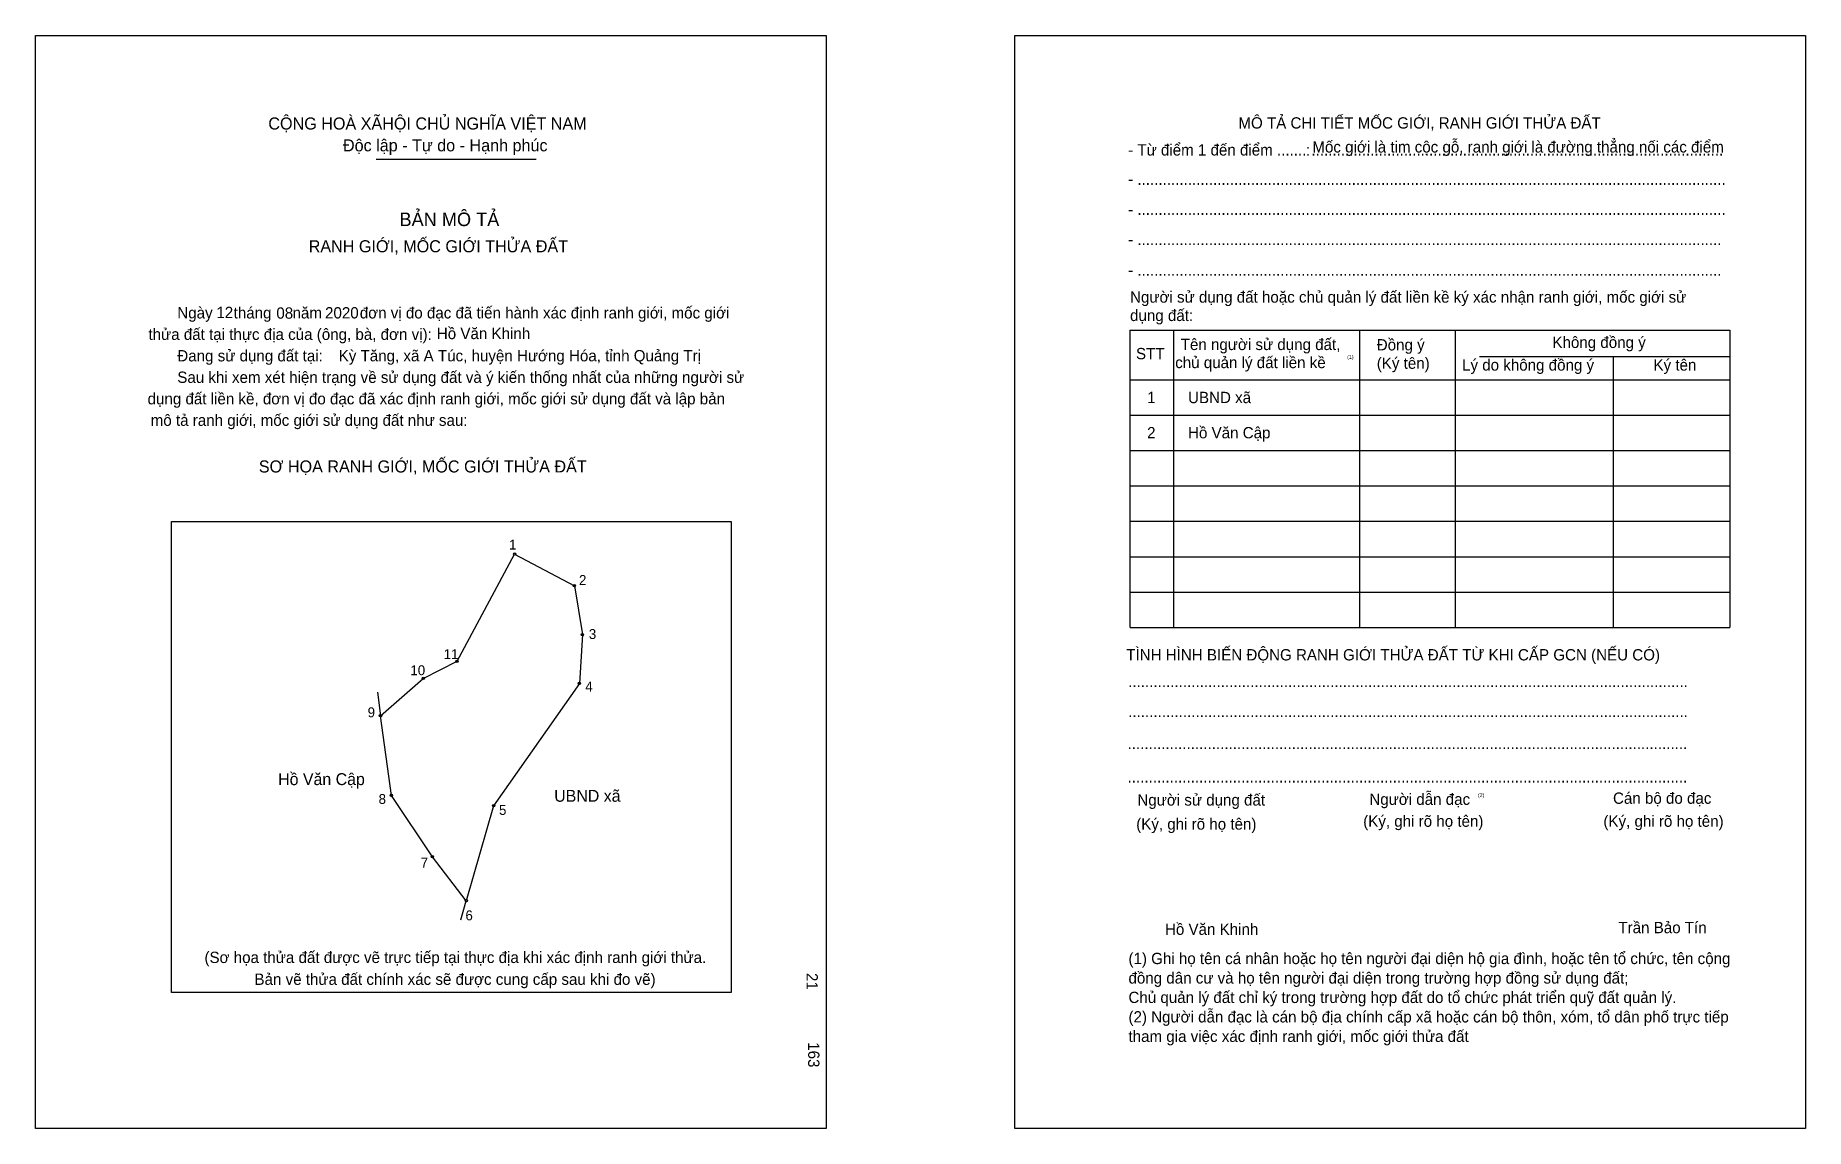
# Model space of a CAD drawing. Extents: x 548102 to 549091, y 1824356 to 1824967.
import ezdxf

# ---------------------------------------------------------------- set-up
doc = ezdxf.new("R2010")
doc.units = 0
for name, color, linetype in [('bmtKhungInTrang1', 7, 'Continuous'), ('bmtKhungInTrang2', 7, 'Continuous'), ('bmtNoiDung', 7, 'Continuous'), ('bmtTemplate', 7, 'Continuous'), ('CanhThua', 7, 'Continuous'), ('MocDinhThua', 7, 'Continuous'), ('RauThua', 7, 'Continuous'), ('SoHieuDinhThua', 7, 'Continuous'), ('TenChuLanCan', 7, 'Continuous')]:
    doc.layers.add(name, color=color, linetype=linetype)

msp = doc.modelspace()

# ---------------------------------------------------------------- linework, layer by layer
at = {"layer": 'bmtKhungInTrang1'}
msp.add_lwpolyline([(548101.94, 1824966.78), (548543.78, 1824966.78), (548543.78, 1824355.67), (548101.94, 1824355.67)], close=True, dxfattribs=at)
at = {"layer": 'bmtKhungInTrang2'}
msp.add_lwpolyline([(548649.14, 1824966.78), (549090.98, 1824966.78), (549090.98, 1824355.67), (548649.14, 1824355.67)], close=True, dxfattribs=at)
at = {"layer": 'bmtTemplate'}
for p, q in [((548292.34, 1824897.52), (548381.69, 1824897.52)), ((548737.78, 1824801.95), (548737.78, 1824635.82)), ((548841.71, 1824801.95), (548841.71, 1824635.82)), ((548895.19, 1824802.15), (548895.19, 1824635.82)), ((549048.67, 1824801.95), (549048.67, 1824635.82)), ((548908.75, 1824787.32), (549048.67, 1824787.32)), ((548713.55, 1824774.27), (549048.67, 1824774.27)), ((548713.55, 1824754.49), (549048.67, 1824754.49)), ((548713.55, 1824734.71), (549048.67, 1824734.71)), ((548713.55, 1824714.93), (549048.67, 1824714.93)), ((548713.55, 1824695.15), (549048.67, 1824695.15)), ((548713.55, 1824675.38), (549048.67, 1824675.38)), ((548713.55, 1824655.6), (549048.67, 1824655.6)), ((548713.55, 1824635.82), (549048.67, 1824635.82))]:
    msp.add_line(p, q, dxfattribs=at)
for points in [[(548713.33, 1824801.95), (549048.67, 1824801.95)], [(548713.33, 1824801.95), (548713.33, 1824635.82)], [(548983.45, 1824787.12), (548983.45, 1824635.82)]]:
    msp.add_lwpolyline(points, dxfattribs=at)
msp.add_lwpolyline([(548177.96, 1824431.78), (548177.96, 1824695.13), (548490.59, 1824695.13), (548490.59, 1824431.78)], close=True, dxfattribs=at)
at = {"layer": 'CanhThua'}
for p, q in [((548337.54, 1824616.95), (548369.65, 1824676.83)), ((548369.65, 1824676.83), (548403.11, 1824659.1)), ((548403.11, 1824659.1), (548407.6, 1824631.87)), ((548407.6, 1824631.87), (548405.88, 1824604.57)), ((548318.68, 1824607.32), (548337.54, 1824616.95)), ((548294.75, 1824586.44), (548318.68, 1824607.32)), ((548405.88, 1824604.57), (548357.97, 1824536.18)), ((548300.88, 1824541.89), (548294.75, 1824586.44)), ((548323.73, 1824507.62), (548300.88, 1824541.89)), ((548357.97, 1824536.18), (548342.65, 1824483.02)), ((548342.65, 1824483.02), (548323.73, 1824507.62))]:
    msp.add_line(p, q, dxfattribs=at)
at = {"layer": 'MocDinhThua'}
for centre in [(548369.65, 1824676.83), (548403.11, 1824659.1), (548407.6, 1824631.87), (548337.54, 1824616.95), (548318.68, 1824607.32), (548405.88, 1824604.57), (548294.75, 1824586.44), (548300.88, 1824541.89), (548357.97, 1824536.18), (548323.73, 1824507.62), (548342.65, 1824483.02)]:
    msp.add_circle(centre, 0.665, dxfattribs=at)
at = {"layer": 'RauThua'}
for p, q in [((548293.01, 1824599.62), (548294.75, 1824586.44)), ((548339.63, 1824472.4), (548342.65, 1824483.02))]:
    msp.add_line(p, q, dxfattribs=at)

# ---------------------------------------------------------------- texts
at = {"layer": 'bmtNoiDung'}
for s, height, p in [('12', 6.322, (548203.05, 1824808.76)), ('08', 6.322, (548236.57, 1824808.41)), ('2020', 6.322, (548263.77, 1824808.55)), ('Hồ Văn Khinh', 6.3219, (548326.23, 1824797)), ('Kỳ Tăng, xã A Túc, huyện Hướng Hóa, tỉnh Quảng Trị', 6.3219, (548271.38, 1824784.57)), ('1', 6.32, (548723.06, 1824761.22)), ('UBND xã ', 6.322, (548745.94, 1824761.22)), ('2', 6.32, (548723.06, 1824741.53)), ('Hồ Văn Cập ', 6.3219, (548745.94, 1824741.53)), ('Hồ Văn Khinh', 6.3219, (548733.04, 1824463.98))]:
    msp.add_text(s, height=height, dxfattribs=at).set_placement(p)
for s, p in [('21', (548532.77, 1824442.66)), ('163', (548533.67, 1824403.97))]:
    msp.add_text(s, height=6.322, rotation=270, dxfattribs=at).set_placement(p)
at = {"layer": 'bmtTemplate'}
for s, height, p in [('CỘNG HOÀ XÃHỘI CHỦ NGHĨA VIỆT NAM', 6.7433, (548232.09, 1824914.15)), ('MÔ TẢ CHI TIẾT MỐC GIỚI, RANH GIỚI THỬA ĐẤT', 6.3195, (548774.07, 1824914.69)), ('Độc lập - Tự do - Hạnh phúc', 6.7433, (548273.79, 1824901.96)), ('- Từ điểm 1 đến điểm .......', 6.3195, (548712.47, 1824899.62)), ('Mốc giới là tim cộc gỗ, ranh giới là đường thẳng nối các điểm', 6.3195, (548815.4, 1824901.3)), (':', 6.32, (548811.76, 1824899.62)), ('..................................................................................................', 6.3195, (548814.87, 1824899.62)), ('- ............................................................................................................................................', 6.31946, (548712.47, 1824883.24)), ('BẢN MÔ TẢ', 7.586, (548305.35, 1824860.16)), ('- ............................................................................................................................................', 6.31946, (548712.47, 1824866.43)), ('RANH GIỚI, MỐC GIỚI THỬA ĐẤT', 6.7433, (548254.64, 1824845.53)), ('- ...........................................................................................................................................', 6.31946, (548712.47, 1824849.62)), ('- ...........................................................................................................................................', 6.31946, (548712.47, 1824832.42)), ('Người sử dụng đất hoặc chủ quản lý đất liền kề ký xác nhận ranh giới, mốc giới sử', 6.3195, (548713.55, 1824817.38)), ('Ngày     tháng     năm         đơn vị đo đạc đã tiến hành xác định ranh giới, mốc giới ', 6.3219, (548181.22, 1824808.55)), ('dụng đất:', 6.319, (548713.55, 1824807.1)), ('thửa đất tại thực địa của (ông, bà, đơn vị):', 6.3219, (548165.1, 1824796.55)), ('Tên người sử dụng đất,', 6.3195, (548741.86, 1824790.88)), ('Đồng ý', 6.319, (548851.38, 1824790.68)), ('Không đồng ý', 6.3195, (548949.52, 1824792.07)), ('Đang sử dụng đất tại:', 6.3219, (548181.22, 1824784.54)), ('STT', 6.319, (548716.85, 1824785.74)), ('chủ quản lý đất liền kề', 6.3195, (548738.76, 1824780.78)), ('(1)', 2.107, (548834.87, 1824785.97)), ('(Ký tên)', 6.319, (548851.38, 1824780.4)), ('Sau khi xem xét hiện trạng về sử dụng đất và ý kiến thống nhất của những người sử ', 6.3219, (548181.22, 1824772.53)), ('Lý do không đồng ý', 6.3195, (548899.05, 1824779.41)), ('Ký tên', 6.319, (549006, 1824779.41)), ('dụng đất liền kề, đơn vị đo đạc đã xác định ranh giới, mốc giới sử dụng đất và lập bản', 6.3219, (548164.63, 1824760.53)), ('mô tả ranh giới, mốc giới sử dụng đất như sau:', 6.3219, (548166.37, 1824748.52)), ('SƠ HỌA RANH GIỚI, MỐC GIỚI THỬA ĐẤT', 6.7433, (548226.77, 1824722.44)), ('TÌNH HÌNH BIẾN ĐỘNG RANH GIỚI THỬA ĐẤT TỪ KHI CẤP GCN (NẾU CÓ)', 6.3195, (548711.41, 1824617.38)), ('.....................................................................................................................................', 6.32893, (548712.47, 1824602.5)), ('.....................................................................................................................................', 6.32893, (548712.47, 1824585.69)), ('.....................................................................................................................................', 6.32893, (548712.15, 1824567.89)), ('.....................................................................................................................................', 6.32893, (548712.15, 1824549.1)), ('Người sử dụng đất', 6.3195, (548717.63, 1824536.25)), ('Người dẫn đạc', 6.3195, (548847.24, 1824536.65)), ('(2)', 2.107, (548907.93, 1824541.01)), ('Cán bộ đo đạc', 6.3195, (548983.38, 1824537.24)), ('(Ký, ghi rõ họ tên)', 6.3195, (548843.81, 1824524.39)), ('(Ký, ghi rõ họ tên)', 6.3195, (548978.01, 1824524.39)), ('(Ký, ghi rõ họ tên)', 6.3195, (548716.98, 1824522.8)), ('Trần Bảo Tín', 6.3195, (548986.39, 1824464.91)), ('(Sơ họa thửa đất được vẽ trực tiếp tại thực địa khi xác định ranh giới thửa.', 6.3219, (548196.4, 1824448.24)), ('(1) Ghi họ tên cá nhân hoặc họ tên người đại diện hộ gia đình, hoặc tên tổ chức, tên cộng', 6.3195, (548712.66, 1824447.63)), ('Bản vẽ thửa đất chính xác sẽ được cung cấp sau khi đo vẽ)', 6.3219, (548224.35, 1824436.02)), ('đồng dân cư và họ tên người đại diện trong trường hợp đồng sử dụng đất;', 6.3195, (548712.66, 1824436.75)), ('Chủ quản lý đất chỉ ký trong trường hợp đất do tổ chức phát triển quỹ đất quản lý.', 6.3195, (548712.66, 1824425.88)), ('(2) Người dẫn đạc là cán bộ địa chính cấp xã hoặc cán bộ thôn, xóm, tổ dân phố trực tiếp', 6.3195, (548712.66, 1824415)), ('tham gia việc xác định ranh giới, mốc giới thửa đất', 6.3195, (548712.66, 1824404.12))]:
    msp.add_text(s, height=height, dxfattribs=at).set_placement(p)
at = {"layer": 'SoHieuDinhThua'}
for s, height, p in [('1', 5.54, (548366.6, 1824679.36)), ('2', 5.54, (548405.66, 1824659.56)), ('3', 5.54, (548411.16, 1824629.38)), ('11', 5.541, (548330.07, 1824618.14)), ('10', 5.541, (548311.46, 1824609.14)), ('4', 5.54, (548409.14, 1824599.97)), ('9', 5.54, (548287.58, 1824585.61)), ('8', 5.54, (548293.71, 1824537.16)), ('5', 5.54, (548360.97, 1824531.02)), ('7', 5.54, (548317.25, 1824501.62)), ('6', 5.54, (548342.23, 1824472.09))]:
    msp.add_text(s, height=height, dxfattribs=at).set_placement(p)
at = {"layer": 'TenChuLanCan'}
for s, p in [('Hồ Văn Cập', (548237.57, 1824547.7)), ('UBND xã', (548391.81, 1824538.39))]:
    msp.add_text(s, height=6.649, dxfattribs=at).set_placement(p)

doc.saveas('drawing.dxf')
